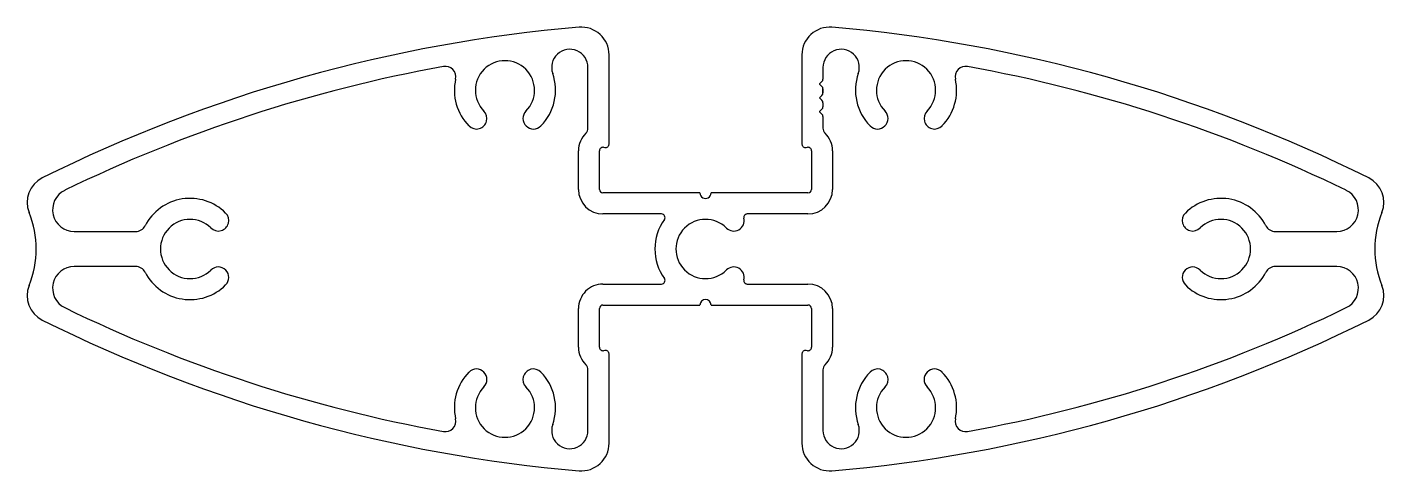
# Model space of a CAD drawing. Header units: inches. Extents: x -49.3 to 49.2, y 0.8 to 32.9.
import ezdxf

# ---------------------------------------------------------------- set-up
doc = ezdxf.new("R2010")
doc.units = ezdxf.units.IN
doc.header["$MEASUREMENT"] = 0
doc.layers.add('DRAWING', color=4, linetype='Continuous')

msp = doc.modelspace()

# ---------------------------------------------------------------- linework, layer by layer
at = {"layer": 'DRAWING', "linetype": 'Continuous'}
for p, q in [((-7.06, 24.439), (-7.06, 30.916)), ((6.94, 30.916), (6.94, 24.439)), ((-8.584, 25.591), (-8.584, 29.995)), ((8.464, 29.995), (8.464, 29.146)), ((8.391, 28.97), (8.22, 28.799)), ((8.22, 28.787), (8.391, 28.616)), ((8.464, 29.146), (8.464, 29.146)), ((8.391, 27.97), (8.22, 27.799)), ((8.22, 27.787), (8.391, 27.616)), ((8.464, 28.439), (8.464, 28.146)), ((8.464, 28.146), (8.464, 28.439)), ((8.464, 28.439), (8.464, 28.146)), ((8.464, 28.146), (8.464, 28.439)), ((8.464, 28.439), (8.464, 28.146)), ((8.391, 26.97), (8.22, 26.799)), ((8.22, 26.787), (8.391, 26.616)), ((8.464, 27.439), (8.464, 27.147)), ((8.464, 26.44), (8.464, 25.591)), ((-9.274, 21.151), (-9.274, 23.955)), ((-7.75, 21.151), (-7.75, 23.955)), ((-7.451, 24.205), (-7.358, 24.188)), ((7.238, 24.188), (7.332, 24.205)), ((7.63, 23.955), (7.63, 21.151)), ((9.154, 23.955), (9.154, 22.677)), ((9.154, 22.677), (9.154, 22.177)), ((9.154, 22.177), (9.154, 21.151)), ((-0.46, 20.897), (-7.496, 20.897)), ((7.376, 20.897), (0.34, 20.897)), ((-3.249, 19.373), (-7.496, 19.373)), ((7.376, 19.373), (2.973, 19.373)), ((-45.859, 18.103), (-41.392, 18.103)), ((41.272, 18.103), (45.74, 18.103)), ((-41.392, 15.563), (-45.859, 15.563)), ((45.74, 15.563), (41.272, 15.563)), ((-7.496, 14.293), (-3.249, 14.293)), ((2.973, 14.293), (7.376, 14.293)), ((-9.274, 9.711), (-9.274, 12.515)), ((-7.75, 9.711), (-7.75, 12.515)), ((-7.496, 12.769), (-0.46, 12.769)), ((0.34, 12.769), (7.376, 12.769)), ((7.63, 12.515), (7.63, 9.711)), ((9.154, 12.515), (9.154, 9.711)), ((-7.358, 9.477), (-7.451, 9.461)), ((-7.06, 2.75), (-7.06, 9.227)), ((6.94, 9.227), (6.94, 2.75)), ((7.332, 9.461), (7.238, 9.477)), ((-8.584, 3.671), (-8.584, 8.074)), ((8.464, 8.074), (8.464, 3.671))]:
    msp.add_line(p, q, dxfattribs=at)
for centre, radius, start, end in [((-0.06, -74.651), 107.95, 94.8729, 116.47055), ((-9.06, 30.916), 2, 360, 94.8729), ((8.94, 30.916), 2, 85.1271, 180), ((-0.06, -74.651), 107.95, 63.52945, 85.1271), ((-9.902, 29.995), 1.318, 360, 199.38151), ((9.782, 29.995), 1.318, 340.61849, 180), ((-0.06, -74.651), 106.426, 100.2883, 115.89906), ((-18.931, 29.314), 0.762, 347.29918, 100.2883), ((-14.608, 28.339), 2.146, 315.26682, 224.69286), ((-14.608, 28.339), 3.67, 315.26682, 19.38151), ((14.488, 28.339), 3.67, 160.61849, 224.73318), ((14.488, 28.339), 2.146, 315.30714, 224.73318), ((18.812, 29.314), 0.762, 79.7117, 192.70082), ((-0.06, -74.651), 106.426, 64.10094, 79.7117), ((-14.608, 28.339), 3.67, 167.29918, 224.69286), ((8.226, 28.793), 0.008, 135, 225), ((8.214, 29.146), 0.25, 315, 360), ((8.214, 28.439), 0.25, 0, 45), ((14.488, 28.339), 3.67, 315.30714, 12.70082), ((8.226, 27.793), 0.008, 135, 225), ((8.214, 28.146), 0.25, 315, 360), ((8.214, 27.439), 0.25, 360, 45), ((-16.675, 26.294), 0.762, 224.69286, 44.69286), ((-12.542, 26.292), 0.762, 135.26682, 315.26682), ((8.226, 26.793), 0.008, 135, 225), ((8.214, 27.147), 0.25, 315, 360), ((8.214, 26.44), 0.25, 360, 45), ((12.422, 26.292), 0.762, 224.73318, 44.73318), ((16.556, 26.294), 0.762, 135.30714, 315.30714), ((-9.092, 25.591), 0.508, 314.28392, 0), ((8.972, 25.591), 0.508, 180, 225.71608), ((-7.496, 23.955), 1.778, 134.28392, 180), ((7.376, 23.955), 1.778, 0, 45.71608), ((-7.496, 23.955), 0.254, 80, 180), ((-7.314, 24.439), 0.254, 260, 0), ((7.194, 24.439), 0.254, 180, 280), ((7.376, 23.955), 0.254, 0, 100), ((-47.296, 20.213), 1.976, 116.47055, 202.09552), ((47.177, 20.213), 1.976, 337.90448, 63.52945), ((-45.859, 19.673), 1.57, 115.89906, 270), ((-7.496, 21.151), 1.778, 180, 270), ((-7.496, 21.151), 0.254, 180, 270), ((-0.06, 20.897), 0.4, 179.99995, 0.00005), ((7.376, 21.151), 0.254, 270, 360), ((7.376, 21.151), 1.778, 270, 360), ((45.74, 19.673), 1.57, 270, 64.10094), ((-37.454, 16.833), 3.67, 45.26682, 152.72845), ((37.335, 16.833), 3.67, 27.27155, 134.73318), ((-55.622, 16.833), 7.01, 337.90448, 22.09552), ((-37.454, 16.833), 2.146, 45.26682, 314.73318), ((-35.407, 18.899), 0.762, 225.26682, 45.26682), ((-0.06, 16.833), 3.67, 144.37171, 215.62828), ((-3.249, 19.119), 0.254, 324.37171, 90), ((-0.06, 16.833), 2.146, 45.15914, 314.84086), ((1.99, 18.894), 0.76, 225.15914, 13.11852), ((2.973, 19.123), 0.25, 90, 193.11852), ((35.288, 18.899), 0.762, 134.73318, 314.73318), ((37.335, 16.833), 2.146, 225.26682, 134.73318), ((55.503, 16.833), 7.01, 157.90448, 202.09552), ((-41.392, 18.863), 0.76, 270, 332.72845), ((41.272, 18.863), 0.76, 207.27155, 270), ((-45.859, 13.993), 1.57, 90, 244.10094), ((-41.392, 14.803), 0.76, 27.27155, 90), ((-37.454, 16.833), 3.67, 207.27155, 314.73318), ((-35.407, 14.767), 0.762, 314.73318, 134.73318), ((1.99, 14.772), 0.76, 346.8815, 134.84086), ((35.288, 14.767), 0.762, 45.26682, 225.26682), ((37.335, 16.833), 3.67, 225.26682, 332.72845), ((41.272, 14.803), 0.76, 90, 152.72845), ((45.74, 13.993), 1.57, 295.89906, 90), ((-47.296, 13.453), 1.976, 157.90448, 243.52945), ((-7.496, 12.515), 1.778, 89.99999, 179.99999), ((-3.249, 14.547), 0.254, 270, 35.62828), ((2.973, 14.543), 0.25, 166.8815, 270), ((7.376, 12.515), 1.778, 0.00001, 90.00001), ((47.177, 13.453), 1.976, 296.47055, 22.09552), ((-0.06, 12.769), 0.4, 0, 180), ((-0.06, 108.317), 106.426, 244.10094, 259.7117), ((-7.496, 12.515), 0.254, 90, 180), ((7.376, 12.515), 0.254, 0, 90), ((-0.06, 108.317), 106.426, 280.2883, 295.89906), ((-0.06, 108.317), 107.95, 243.52945, 265.1271), ((-0.06, 108.317), 107.95, 274.8729, 296.47055), ((-7.496, 9.711), 1.778, 180, 225.71608), ((-7.496, 9.711), 0.254, 180, 280), ((-7.314, 9.227), 0.254, 360, 100), ((7.194, 9.227), 0.254, 80, 180), ((7.376, 9.711), 0.254, 260, 360), ((7.376, 9.711), 1.778, 314.28392, 360), ((-14.608, 5.327), 3.67, 135.30714, 192.70082), ((-16.675, 7.372), 0.762, 315.30714, 135.30714), ((-12.542, 7.374), 0.762, 44.73318, 224.73318), ((-14.608, 5.327), 3.67, 340.61849, 44.73318), ((-9.092, 8.074), 0.508, 360, 45.71608), ((8.972, 8.074), 0.508, 134.28392, 180), ((14.488, 5.327), 3.67, 135.26682, 199.38151), ((12.422, 7.374), 0.762, 315.26682, 135.26682), ((16.556, 7.372), 0.762, 44.69286, 224.69286), ((14.488, 5.327), 3.67, 347.29918, 44.69286), ((-14.608, 5.327), 2.146, 135.30714, 44.73318), ((14.488, 5.327), 2.146, 135.26682, 44.69286), ((-18.931, 4.352), 0.762, 259.7117, 12.70082), ((-9.902, 3.671), 1.318, 160.61849, 0), ((9.782, 3.671), 1.318, 180, 19.38151), ((18.812, 4.352), 0.762, 167.29918, 280.2883), ((-9.06, 2.75), 2, 265.1271, 0), ((8.94, 2.75), 2, 180, 274.8729)]:
    msp.add_arc(centre, radius, start, end, dxfattribs=at)

doc.saveas('drawing.dxf')
